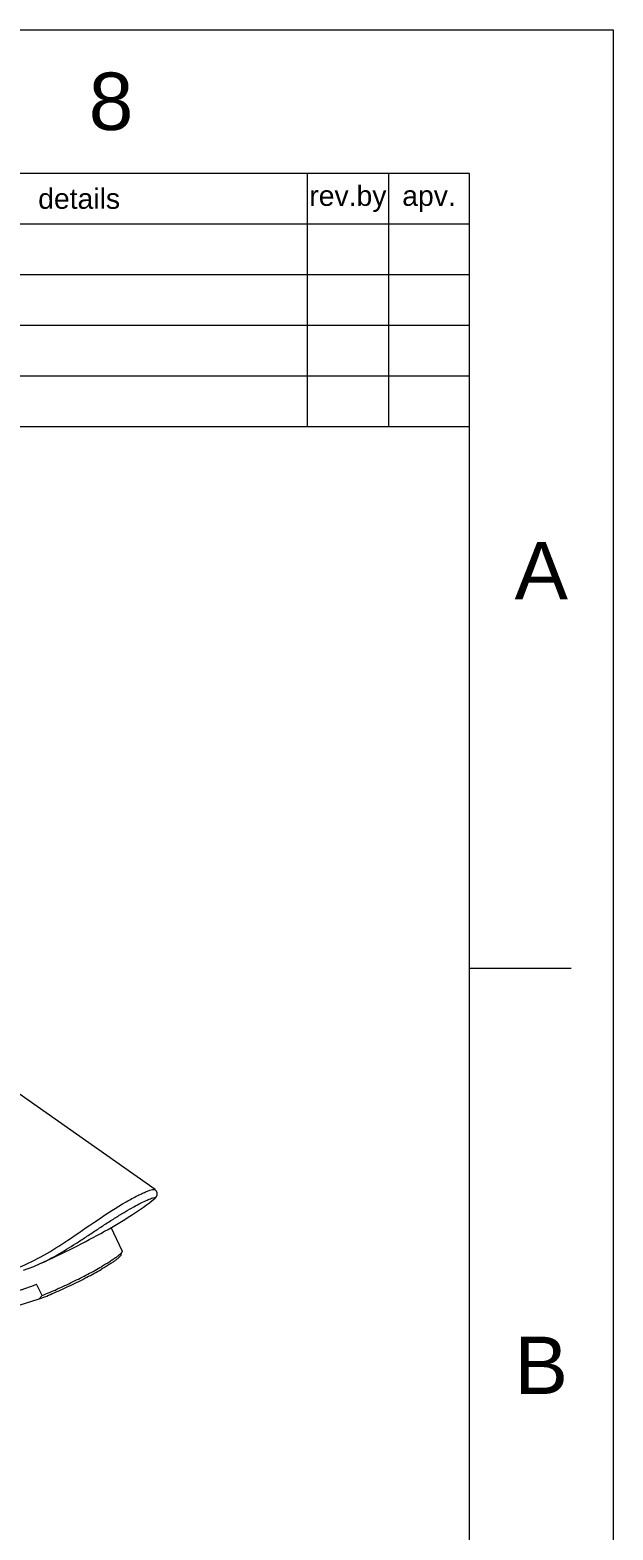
# Model space of a CAD drawing. Header units: millimetres. Extents: x 601 to 1195, y -1757 to -1337.
# Drawn here: x 1137.5 to 1195, y -1485.1 to -1337.2 of the extents above; entities that cross this region are included whole.
import ezdxf

# ---------------------------------------------------------------- set-up
doc = ezdxf.new("R2010")
doc.units = ezdxf.units.MM
doc.header["$LTSCALE"] = 0.1
doc.layers.get('0').update_dxf_attribs({"lineweight": 13})
doc.layers.add('FORM', color=7, linetype='Continuous', lineweight=13)
doc.layers.add('TEXT', color=2, linetype='Continuous')
doc.styles.get("Standard").update_dxf_attribs({"font": 'arial.ttf'})

msp = doc.modelspace()

# ---------------------------------------------------------------- linework, layer by layer
for p, q in [((1180.867, -1351.314), (615.21, -1351.314)), ((1180.867, -1743.031), (1180.867, -1351.314)), ((1180.867, -1429.657), (1190.867, -1429.657))]:
    msp.add_line(p, q)
at = {"color": 7, "linetype": 'Continuous'}
for p, q in [((1149.851, -1451.5), (1125.874, -1434.688)), ((1149.856, -1451.504), (1149.857, -1451.505)), ((1149.861, -1452.353), (1149.86, -1452.354)), ((1146.611, -1457.54), (1145.514, -1455.248)), ((1146.491, -1457.948), (1146.61, -1457.62)), ((1146.611, -1457.54), (1146.61, -1457.62)), ((1138.707, -1461.946), (1138.171, -1460.825)), ((1136.448, -1462.891), (1138.423, -1462.289))]:
    msp.add_line(p, q, dxfattribs=at)
msp.add_lwpolyline([(601.069, -1337.172), (1195.008, -1337.172), (1195.008, -1757.172), (601.069, -1757.172)], close=True)
for points in [[(1149.862, -1452.352), (1149.932, -1452.286), (1150.005, -1452.186), (1150.065, -1452.028), (1150.067, -1451.832), (1149.995, -1451.648), (1149.874, -1451.517), (1149.857, -1451.505)], [(1136.874, -1459.446), (1137.899, -1459.073), (1138.533, -1458.8)]]:
    msp.add_lwpolyline(points, dxfattribs=at)
for points, knots in [([(1138.534, -1458.8), (1139.105, -1458.541), (1140.297, -1457.914), (1141.769, -1456.999), (1143.027, -1456.179), (1144.012, -1455.526), (1144.998, -1454.878), (1145.962, -1454.26), (1146.874, -1453.699), (1147.704, -1453.219), (1148.424, -1452.837), (1149.012, -1452.555), (1149.444, -1452.38), (1149.717, -1452.292), (1149.844, -1452.277), (1149.894, -1452.277), (1149.905, -1452.299), (1149.898, -1452.316), (1149.883, -1452.334), (1149.869, -1452.346), (1149.861, -1452.353)], [0, 0, 0, 0, 0.1421741, 0.3051164, 0.3929048, 0.4829652, 0.5731133, 0.6606279, 0.7426031, 0.8159367, 0.8781154, 0.9276412, 0.9632281, 0.9848607, 0.9907686, 0.9937822, 0.9946938, 0.9958662, 0.9976078, 1, 1, 1, 1]), ([(1147.017, -1452.701), (1147.388, -1452.487), (1147.917, -1452.197), (1148.593, -1451.873), (1148.994, -1451.701), (1149.32, -1451.581), (1149.57, -1451.511), (1149.737, -1451.484), (1149.831, -1451.487), (1149.856, -1451.504)], [0, 0, 0, 0, 0.412531, 0.5812261, 0.7222166, 0.8336085, 0.9158247, 0.9703982, 1, 1, 1, 1]), ([(1136.381, -1459.165), (1138.109, -1458.513), (1140.713, -1456.897), (1144.11, -1454.526), (1146.044, -1453.263), (1147.017, -1452.701)], [0, 0, 0, 0, 0.4446917, 0.7292954, 1, 1, 1, 1]), ([(1138.534, -1458.8), (1139.636, -1458.299), (1141.772, -1457.277), (1144.781, -1455.694), (1147.492, -1454.103), (1149.123, -1452.962), (1149.86, -1452.354)], [0, 0, 0, 0, 0.2780514, 0.5439234, 0.780619, 1, 1, 1, 1]), ([(1146.491, -1457.948), (1146.478, -1457.985), (1146.423, -1458.066), (1146.303, -1458.19), (1146.13, -1458.339), (1145.904, -1458.51), (1145.628, -1458.701), (1145.171, -1458.998), (1144.8, -1459.219), (1144.538, -1459.371)], [0, 0, 0, 0, 0.0480572, 0.1185904, 0.2123991, 0.3290821, 0.4676636, 0.6268023, 1, 1, 1, 1]), ([(1146.61, -1457.62), (1146.596, -1457.658), (1146.538, -1457.742), (1146.413, -1457.872), (1146.232, -1458.027), (1145.997, -1458.205), (1145.708, -1458.405), (1145.232, -1458.715), (1144.845, -1458.946), (1144.571, -1459.104)], [0, 0, 0, 0, 0.0480548, 0.1185799, 0.2123832, 0.3290682, 0.4676462, 0.6267889, 1, 1, 1, 1]), ([(1138.423, -1462.289), (1138.921, -1462.099), (1139.962, -1461.667), (1141.527, -1460.951), (1143.074, -1460.181), (1144.071, -1459.64), (1144.538, -1459.371)], [0, 0, 0, 0, 0.2359799, 0.4983195, 0.7615214, 1, 1, 1, 1]), ([(1138.707, -1461.946), (1139.2, -1461.747), (1140.212, -1461.314), (1141.72, -1460.611), (1143.188, -1459.872), (1144.129, -1459.359), (1144.571, -1459.104)], [0, 0, 0, 0, 0.244344, 0.5065653, 0.7654326, 1, 1, 1, 1]), ([(1135.412, -1461.665), (1135.469, -1461.668), (1135.603, -1461.658), (1135.828, -1461.619), (1136.108, -1461.551), (1136.438, -1461.456), (1136.814, -1461.334), (1137.4, -1461.128), (1137.856, -1460.952), (1138.171, -1460.825)], [0, 0, 0, 0, 0.0588436, 0.138146, 0.2376566, 0.3565886, 0.4938045, 0.6478922, 1, 1, 1, 1]), ([(1138.423, -1462.289), (1138.448, -1462.263), (1138.549, -1462.154), (1138.642, -1462.037), (1138.707, -1461.946)], [0, 0, 0, 0, 0.2468923, 1, 1, 1, 1])]:
    msp.add_open_spline(points, degree=3, knots=knots, dxfattribs=at)
msp.add_point((1180.867, -1429.657))
at = {"layer": 'FORM'}
for p, q in [((1164.867, -1351.314), (1164.867, -1376.314)), ((1172.867, -1351.314), (1172.867, -1376.314)), ((1180.867, -1356.314), (1098.867, -1356.314)), ((1180.867, -1361.314), (1098.867, -1361.314)), ((1180.867, -1366.314), (1098.867, -1366.314)), ((1180.867, -1371.314), (1098.867, -1371.314)), ((1180.867, -1376.314), (1098.867, -1376.314))]:
    msp.add_line(p, q, dxfattribs=at)

# ---------------------------------------------------------------- texts
at = {"char_height": 5.657, "attachment_point": 5}
for s, width, insert in [('8', 50, (1145.513, -1344.243)), ('A', 10, (1187.937, -1390.486)), ('B', 10, (1187.937, -1468.829))]:
    msp.add_mtext_dynamic_manual_height_columns(s, width=width, gutter_width=12.5, heights=[0], dxfattribs=dict(at, insert=insert))
at = {"layer": 'TEXT', "char_height": 2, "attachment_point": 5}
for s, width, insert in [('details', 45, (1142.367, -1353.814)), ('rev.by', 8, (1168.867, -1353.814)), ('apv.', 8, (1176.867, -1353.814))]:
    msp.add_mtext_dynamic_manual_height_columns(s, width=width, gutter_width=12.5, heights=[0], dxfattribs=dict(at, insert=insert))

doc.saveas('drawing.dxf')
